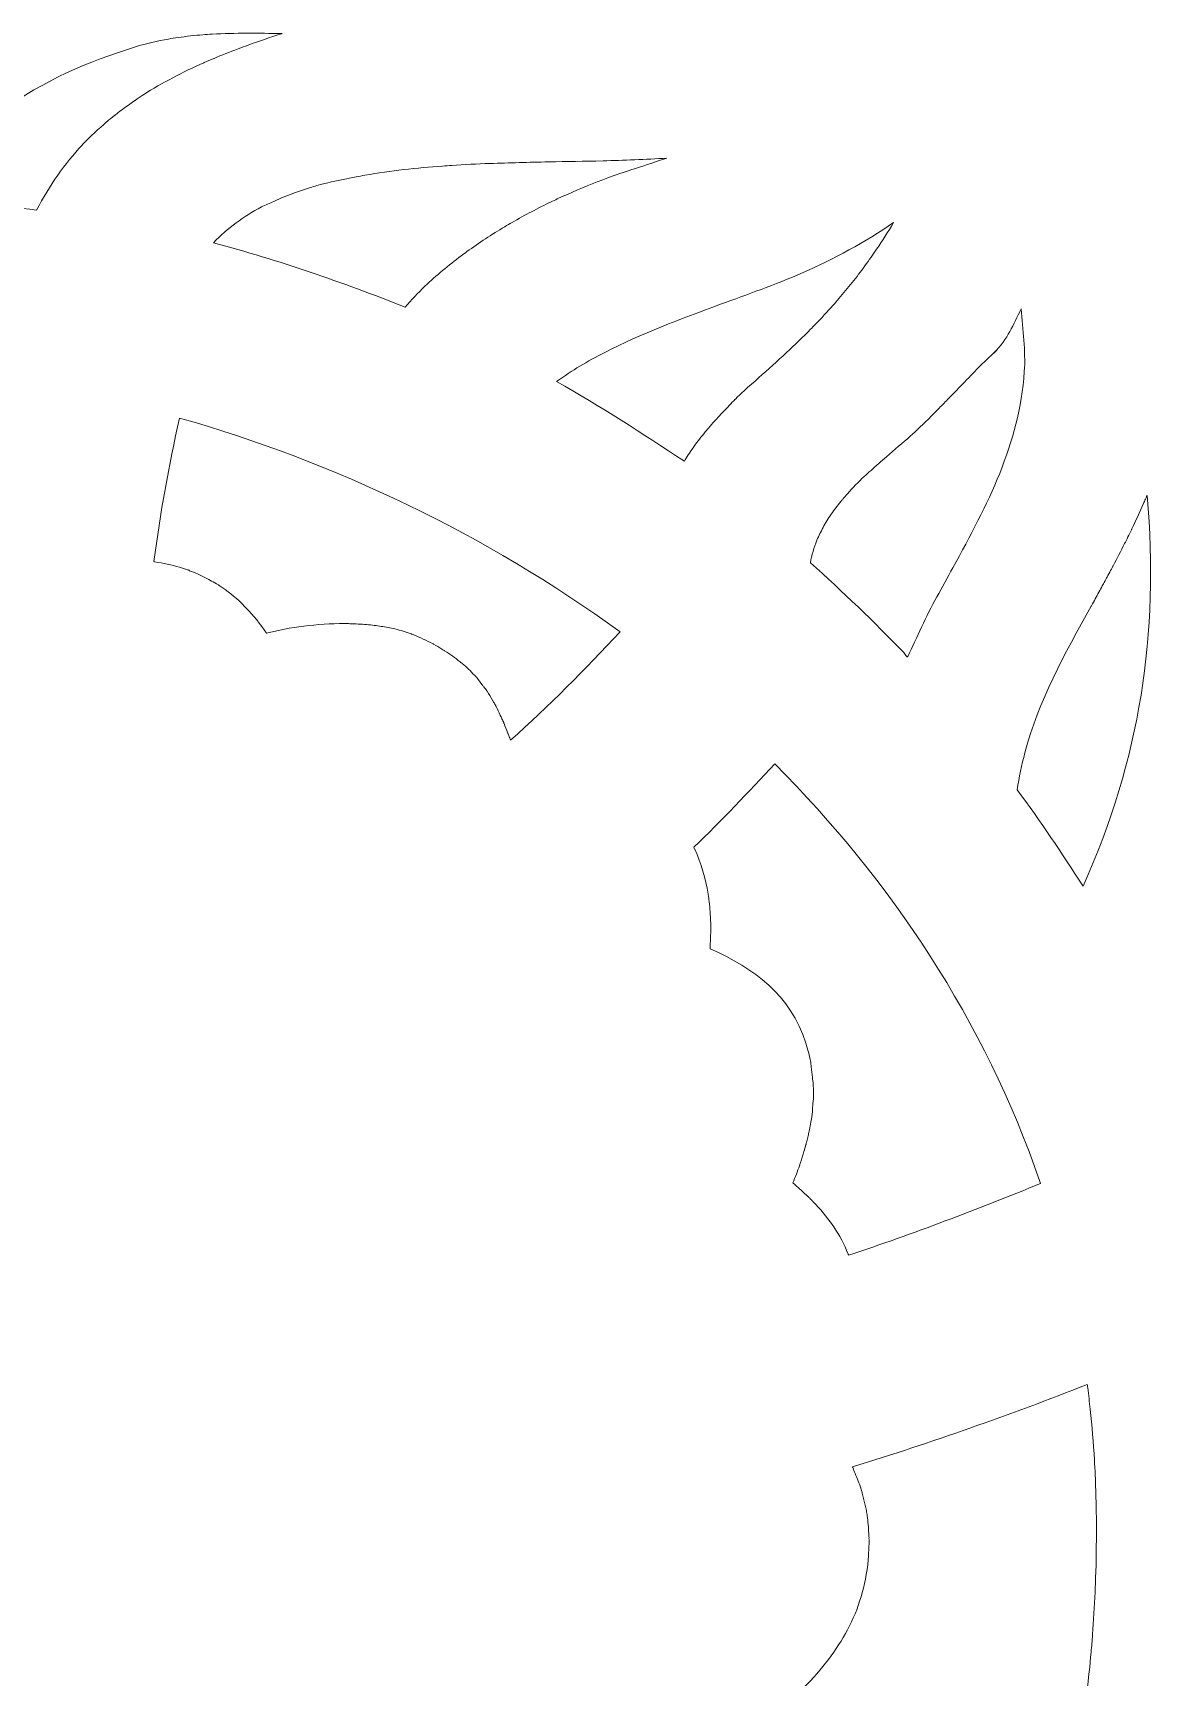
# Model space of a CAD drawing. Header units: millimetres. Extents: x -416 to 1516, y -417 to 43.
# Drawn here: x 683.13 to 696.11, y -107.06 to -88.13 of the extents above; entities that cross this region are included whole.
import ezdxf

# ---------------------------------------------------------------- set-up
doc = ezdxf.new("R2010")
doc.units = ezdxf.units.MM
doc.header["$MEASUREMENT"] = 0
doc.layers.add('Layer 3', color=7, linetype='Continuous')

msp = doc.modelspace()

# ---------------------------------------------------------------- linework, layer by layer
at = {"layer": 'Layer 3', "lineweight": 0}
for points, knots in [([(684.3152498017945, -88.28652013621951), (684.4418570608774, -88.2464493693567), (684.5689810842831, -88.21854409592618), (684.6965357446245, -88.19584952941709), (684.7328815019939, -88.18938997538226), (684.7693133867504, -88.18450224616255), (684.8057883352005, -88.17920541185399), (684.9013466712227, -88.16531737067906), (684.997077262019, -88.15448685174731), (685.0931954260575, -88.14733827861542), (685.1289813554105, -88.14468986146113), (685.1647672847636, -88.14126629782267), (685.2006393415037, -88.13937149530578), (685.4660839486422, -88.12522507196947), (685.7335094856847, -88.12890701776934), (686.0035188443412, -88.13301960050485), (685.9997292393074, -88.13424691577147), (685.9961118890478, -88.13562495396557), (685.9923222840141, -88.1368522692322), (685.8642508593499, -88.17806422397449), (685.7385910015255, -88.22123557677403), (685.6144814366693, -88.26584956330801), (685.6137062901852, -88.26612947731618), (685.612931143701, -88.2663663276308), (685.6121559972167, -88.26664624163898), (685.5744752653469, -88.28018977326536), (685.5374404888804, -88.29446538768237), (685.5001903939461, -88.30839649255086), (685.4989846105263, -88.30884866133329), (685.4977788271065, -88.30938695750285), (685.4965730436867, -88.3098391262853), (685.4030817649557, -88.34487144100093), (685.311054651806, -88.3814971123785), (685.2203625131567, -88.41943622640981), (685.2193289845112, -88.41986686334546), (685.2182954558656, -88.42021137289399), (685.21726192722, -88.42064200982965), (685.1800548959793, -88.43625259874719), (685.1425033551901, -88.45166940104367), (685.1058130882722, -88.46781828613078), (685.1053824513365, -88.46801207275183), (685.1049518144009, -88.46824892306644), (685.1045211774652, -88.4684427096875), (684.859273442609, -88.57638185760972), (684.6258251597898, -88.69777840977122), (684.4070185327828, -88.83769235016592), (684.4065448321536, -88.83799379602088), (684.4060280678308, -88.83823064633549), (684.4055974308951, -88.83853209219045), (684.3734719154952, -88.85907347402126), (684.3424229924344, -88.88101442589294), (684.3110295598251, -88.9023740179015), (684.3102974770344, -88.90284771853071), (684.3096515216309, -88.90340754654706), (684.3089625025339, -88.90388124717629), (684.2307588350187, -88.95712950427017), (684.1547514158754, -89.01332762437332), (684.0808110540232, -89.07217416163074), (684.080035907539, -89.07277705334066), (684.0792176973613, -89.07327228581666), (684.0784856145707, -89.07387517752657), (684.0482549016876, -89.09796931407655), (684.0176366155624, -89.12165434553764), (683.98813798547, -89.14676047888639), (683.9877934759215, -89.14708345658813), (683.987448966373, -89.14744949798344), (683.9871044568245, -89.14777247568519), (683.8897805093661, -89.2306916176458), (683.7954710204574, -89.31759415126122), (683.7068890027929, -89.4124419363395), (683.7053817735182, -89.414078356695), (683.7035730983883, -89.41537026750197), (683.70202280542, -89.41700668785747), (683.5023795220498, -89.63174379582244), (683.3259045058179, -89.8788217376552), (683.1773347630165, -90.16653027436713), (682.7533296361694, -90.11466005546734), (682.3307886749035, -90.08550593492342), (681.9034245799583, -90.0570838971701), (681.9246119171925, -90.032408400757), (681.9457131270397, -90.00303896174525), (681.9668143368868, -89.97679164051699), (682.0053994063215, -89.92901247250595), (682.0440706031435, -89.88116870895453), (682.0826556725783, -89.83005210469214), (682.0888568444518, -89.8218269392211), (682.0950580163252, -89.81472142978278), (682.1012591881987, -89.80645320061818), (682.1012591881987, -89.80641013692461), (682.1012591881987, -89.80636707323104), (682.1013453155858, -89.80632400953748), (682.1512992001219, -89.73985519851894), (682.2021143585293, -89.67222366777413), (682.2530156443239, -89.60429069117436), (682.266193134555, -89.58669917235281), (682.2795428795604, -89.56947369492656), (682.2928064971786, -89.55196830349213), (682.3073620256038, -89.53293415093613), (682.3217452992546, -89.51374927545264), (682.3363008276798, -89.49482278213054), (682.3950397057033, -89.41881536298722), (682.4553288766953, -89.34575780685314), (682.5170822132683, -89.27620994174465), (682.5261255889171, -89.26600384636961), (682.5345230091624, -89.2542474580262), (682.5436955758919, -89.24425668111897), (682.6197460587288, -89.1612944754648), (682.6988971275024, -89.08604067095887), (682.782010056084, -89.02405048407115), (683.2627731310506, -88.66580361729874), (683.7614507025405, -88.46185396457194), (684.3152498017945, -88.28652013621951)], [0, 0, 0, 0, 1, 1, 1, 2, 2, 2, 3, 3, 3, 4, 4, 4, 5, 5, 5, 6, 6, 6, 7, 7, 7, 8, 8, 8, 9, 9, 9, 10, 10, 10, 11, 11, 11, 12, 12, 12, 13, 13, 13, 14, 14, 14, 15, 15, 15, 16, 16, 16, 17, 17, 17, 18, 18, 18, 19, 19, 19, 20, 20, 20, 21, 21, 21, 22, 22, 22, 23, 23, 23, 24, 24, 24, 25, 25, 25, 26, 26, 26, 27, 27, 27, 28, 28, 28, 29, 29, 29, 30, 30, 30, 31, 31, 31, 32, 32, 32, 33, 33, 33, 34, 34, 34, 35, 35, 35, 36, 36, 36, 37, 37, 37, 37]), ([(686.3296832594071, -89.90782513527165), (686.3543156921268, -89.9005043073655), (686.3785174879106, -89.89090110370036), (686.4032360480173, -89.88437695412517), (686.5557676506268, -89.8440047414074), (686.7068350876549, -89.81185769416066), (686.8574718877475, -89.78328493347988), (686.8913199508901, -89.7768684431386), (686.9251680140326, -89.77060267572479), (686.9589299497881, -89.76472448155309), (687.2578781105207, -89.71253128495155), (687.554759213962, -89.67967368676098), (687.852673846049, -89.65859400876062), (687.8878999473857, -89.65611784638058), (687.9230399213352, -89.65368474769413), (687.958266022672, -89.65148849932228), (688.1040796890851, -89.64240205997993), (688.2501517376597, -89.63484438175917), (688.3972573148799, -89.62950448375703), (688.6201549927755, -89.62140850936669), (688.8450336005752, -89.61641312091308), (689.0733573038601, -89.61085790444312), (689.2860919500744, -89.60566872936846), (689.4772947495057, -89.60597017522342), (689.7027762490153, -89.59888619763187), (689.8156031261573, -89.5953334429127), (689.9397988184005, -89.59162996526607), (690.0652864214508, -89.58669917235281), (690.0655448036122, -89.58669917235281), (690.0656309309993, -89.58667764050602), (690.0658893131606, -89.58667764050602), (690.190860151888, -89.58176837943954), (690.3170798377289, -89.57561027125965), (690.4347729122437, -89.5674066376354), (690.3825797156422, -89.58637619465107), (690.3685840152334, -89.58803414685333), (690.3151419715184, -89.60683144909473), (690.0152464095274, -89.71242362571763), (690.0022411740706, -89.69898775332517), (689.6327546832777, -89.84103334655137), (689.6324101737291, -89.84116253763207), (689.632022600487, -89.8413778560999), (689.6316780909385, -89.8415070471806), (689.4836681761534, -89.89845878192114), (689.3292848347206, -89.9656381438835), (689.1734373277067, -90.03837272231584), (689.1496661688584, -90.04946162340899), (689.1267562838815, -90.05949546400977), (689.1028989976462, -90.07095040649823), (688.9529512166507, -90.14295290213995), (688.8024866713324, -90.22279299001062), (688.6528833998855, -90.30879118606117), (688.6244613621321, -90.32513385776932), (688.596814470863, -90.34141193393712), (688.5684785604968, -90.35827136996807), (688.418961416437, -90.44734862010856), (688.2722003487653, -90.54245478734823), (688.1307791790958, -90.64514016465547), (688.1092903960066, -90.660750753573), (688.0891796511114, -90.67715802082151), (688.0679492501836, -90.693070055594), (687.9209728640441, -90.80329157927521), (687.7790349300518, -90.91883146911178), (687.6496715945807, -91.04354392567782), (687.6495854671936, -91.04365158491174), (687.6494132124193, -91.04375924414566), (687.6493270850322, -91.04386690337957), (687.5689702328386, -91.12133848810413), (687.4927905589211, -91.20156614921689), (687.4216493371507, -91.28448529117749), (686.6917627949069, -90.99440825131946), (685.9661826220198, -90.74590920759903), (685.2135584495734, -90.54167964086406), (685.3743582813474, -90.37416187289378), (685.5633217687134, -90.23855430185564), (685.7664101475689, -90.13044289915914), (685.812402172297, -90.1059396575203), (685.8611502734133, -90.08776677883561), (685.9084342089483, -90.06604114543175), (685.9875852777219, -90.02967385621558), (686.0678560025282, -89.99614877077474), (686.1489018738187, -89.96596112158524), (686.2089326626492, -89.94466612511704), (686.269221833641, -89.92533052670608), (686.3296832594071, -89.90782513527165)], [0, 0, 0, 0, 1, 1, 1, 2, 2, 2, 3, 3, 3, 4, 4, 4, 5, 5, 5, 6, 6, 6, 7, 7, 7, 8, 8, 8, 9, 9, 9, 10, 10, 10, 11, 11, 11, 12, 12, 12, 13, 13, 13, 14, 14, 14, 15, 15, 15, 16, 16, 16, 17, 17, 17, 18, 18, 18, 19, 19, 19, 20, 20, 20, 21, 21, 21, 22, 22, 22, 23, 23, 23, 24, 24, 24, 25, 25, 25, 26, 26, 26, 27, 27, 27, 28, 28, 28, 28]), ([(691.055062354363, -91.25173535222083), (691.3643458015513, -91.13811179674794), (691.6728541022554, -91.029548225269), (692.0054780713563, -90.88440204610606), (692.3374991487473, -90.73951424910453), (692.7310151805499, -90.53046154869021), (693.046370608531, -90.31113815736049), (692.9830669789895, -90.4183452224921), (692.9181699927861, -90.51941571129063), (692.8521102868565, -90.6176655281606), (692.8313535865578, -90.64852066460037), (692.8099939945492, -90.67795469915247), (692.7888927847022, -90.70805622095484), (692.7417380402478, -90.77545090138504), (692.6938942766964, -90.84155367100827), (692.6448877934187, -90.90567551072749), (692.6205137428606, -90.93760723950639), (692.595881310141, -90.96921599058356), (692.57099049526, -91.00045870026543), (692.5208643559497, -91.06333169287123), (692.4695324332195, -91.1248912428233), (692.4172100455372, -91.18552492336369), (692.3943001605603, -91.21209522229367), (692.3717778488254, -91.23907462631254), (692.348437326913, -91.265300415694), (692.2828513216125, -91.33881014061052), (692.214982940553, -91.41100642287329), (692.1456073302188, -91.4827720682004), (692.1277358973891, -91.50135405197396), (692.1097352734787, -91.51989297205397), (692.0915193311005, -91.5383888284404), (692.002334421726, -91.62843501168612), (691.9096182894792, -91.71794289876226), (691.8131556158922, -91.80792448646764), (691.7869728902043, -91.83236313256613), (691.7605748460486, -91.85688790605175), (691.7337892286508, -91.88145574323093), (691.629661217609, -91.9769494837127), (691.5229924486471, -92.07289539297692), (691.4091320428596, -92.17209261110533), (691.358919776162, -92.21586685561478), (691.2951855096849, -92.27535934827569), (691.2255084534958, -92.34443351275495), (691.224991689173, -92.34492874523096), (691.2244318611566, -92.34553163694088), (691.2239581605273, -92.34602686941687), (691.1785690275092, -92.39100689734617), (691.1306822002642, -92.44076699526124), (691.0823647360836, -92.49214198168504), (691.0694456280139, -92.5058362362389), (691.0572586027348, -92.51901372646998), (691.0443394946651, -92.53303095872559), (690.9946009285969, -92.58690363937619), (690.9450776809964, -92.6420036352934), (690.8977506817678, -92.69813715985619), (690.8971047263643, -92.69889077449359), (690.8965018346544, -92.69960132543743), (690.8958989429444, -92.70035494007482), (690.8494762812808, -92.75547646783882), (690.807015479425, -92.81014582682037), (690.7671815628768, -92.86391084823705), (690.756846276421, -92.8778850167991), (690.747243072756, -92.89125629365122), (690.7375106780102, -92.90497208005188), (690.6991409270431, -92.95914620655743), (690.6640440167871, -93.01196382671567), (690.6382058006478, -93.06013056796881), (690.1513276811949, -92.73954290121954), (689.6737082558585, -92.42530712927119), (689.165771990252, -92.14224947146435), (689.3501707261, -92.007653897225), (689.512865360391, -91.9133228764695), (689.7213797646357, -91.80635266165248), (690.1510692990335, -91.5859957416772), (690.5854097123363, -91.42431310418506), (691.055062354363, -91.25173535222083)], [0, 0, 0, 0, 1, 1, 1, 2, 2, 2, 3, 3, 3, 4, 4, 4, 5, 5, 5, 6, 6, 6, 7, 7, 7, 8, 8, 8, 9, 9, 9, 10, 10, 10, 11, 11, 11, 12, 12, 12, 13, 13, 13, 14, 14, 14, 15, 15, 15, 16, 16, 16, 17, 17, 17, 18, 18, 18, 19, 19, 19, 20, 20, 20, 21, 21, 21, 22, 22, 22, 23, 23, 23, 24, 24, 24, 25, 25, 25, 25]), ([(693.2386500003015, -92.77087173828853), (693.23899450985, -92.7706564198207), (693.2391667646243, -92.77041956950609), (693.2395112741727, -92.77020425103827), (693.3115137698145, -92.70662070748863), (693.393851551912, -92.62731891578753), (693.479806684269, -92.5415575700516), (693.5099512697649, -92.51156370748313), (693.5407848743579, -92.47948125577675), (693.5714462241766, -92.44836773717557), (693.5903942493455, -92.42903213876461), (693.6091700197401, -92.4101487091361), (693.6282041722961, -92.39061932410408), (693.6467215605293, -92.37164976708843), (693.6649805666011, -92.35349842025052), (693.6834118274472, -92.3344642676945), (693.6866846681583, -92.33112683144317), (693.689785254095, -92.3278324588854), (693.6930580948059, -92.32447349078728), (693.7314709094665, -92.2848548927069), (693.7688501954814, -92.24624829142533), (693.8058849719479, -92.20781394491802), (693.8289671116991, -92.18387053129553), (693.8501544489334, -92.16199417496419), (693.8720308052647, -92.13953645876971), (693.8883950088195, -92.1225262998113), (693.9049314671488, -92.10538694977218), (693.920778906381, -92.08908734175759), (693.9349037978704, -92.07455334517918), (693.94902868936, -92.0598901575201), (693.9626368165267, -92.04600211634518), (693.9915756186028, -92.01622357224456), (694.0167248156451, -91.99113897074258), (694.0425630317845, -91.9651715635225), (694.0570324328226, -91.95072369433124), (694.0735688911518, -91.93354128059856), (694.08683250877, -91.92062217252887), (694.08683250877, -91.92062217252887), (694.08683250877, -91.92060064068208), (694.08683250877, -91.92060064068208), (694.1176661133629, -91.8902838004119), (694.1450546224708, -91.8640795428772), (694.1683090169962, -91.8431721196511), (694.2013819336546, -91.81343663924403), (694.2167126085639, -91.79965625730304), (694.2260143663741, -91.79136649629166), (694.2275646593424, -91.78990233071042), (694.2308375000534, -91.78701706324152), (694.2320432834732, -91.78602659828951), (694.2318710286991, -91.786177321217), (694.2316987739248, -91.78634957599125), (694.2315265191505, -91.78647876707196), (694.2327323025703, -91.78535911103924), (694.2368664171527, -91.78169869708617), (694.2368664171527, -91.78159103785225), (694.2373831814754, -91.78113886906982), (694.2318710286991, -91.7860481301363), (694.2298039714078, -91.78798599634675), (694.2289426975366, -91.78865348359702), (694.2284259332138, -91.7891702479198), (694.2272201497939, -91.79020377656538), (694.2254976020513, -91.79177560138052), (694.2232582899859, -91.79379959497811), (694.2211912326948, -91.79562980195465), (694.2125784939816, -91.80335973494968), (694.207583105528, -91.80785989092729), (694.2034489909457, -91.81154183672714), (694.2015541884288, -91.81319978892942), (694.1984536024921, -91.81606352455154), (694.1982813477179, -91.8161065882451), (694.1987981120407, -91.81556829207554), (694.1991426215891, -91.81505152775274), (694.1996593859119, -91.81451323158318), (694.2742457031676, -91.74761378362898), (694.2116310927231, -91.80363964895786), (694.2000900228476, -91.81399646726038), (694.2004345323961, -91.8137165532522), (694.2005206597833, -91.81341510739725), (694.2008651693318, -91.81313519338907), (694.2223970161145, -91.79373499943776), (694.2354883789585, -91.78202167478791), (694.2360051432813, -91.78159103785225), (694.237813818411, -91.77989002195642), (694.2199854492749, -91.79586665226925), (694.2090472711093, -91.80570670624901), (694.228598187988, -91.78815825112102), (694.2378999457982, -91.77976083087572), (694.2336366401352, -91.78357196775627), (694.233851958603, -91.78337818113523), (694.2357898248134, -91.78163410154582), (694.235832888507, -91.78159103785225), (694.2381152642661, -91.77950244871433), (694.208875016335, -91.80570670624901), (694.2016833795095, -91.81214472843706), (694.3698040391897, -91.64658635852403), (694.4206622612907, -91.48871485791246), (694.5180723361361, -91.30392854882237), (694.5329723741098, -91.5448914461688), (694.5703085964312, -91.78546677027316), (694.5532123100857, -92.02690336824882), (694.493698285578, -92.86828181313398), (694.1299823297228, -93.55723631464359), (693.731212527305, -94.28552950022541), (693.6711817384746, -94.39506200480956), (693.6035717395765, -94.51697532129384), (693.5455218806501, -94.6218784788197), (693.420809424084, -94.84708006432113), (693.3148727379127, -95.09224167179022), (693.2111753638067, -95.30870132749783), (693.2088929880476, -95.31343833379005), (693.2059646568852, -95.313739779645), (693.2028210072549, -95.31242633699125), (693.20191666969, -95.31180191343455), (693.2010123321252, -95.31059613001472), (693.2000649308667, -95.309476473982), (693.1990314022211, -95.30859366826391), (693.1979978735756, -95.30728022561016), (693.1969643449299, -95.3060959740371), (693.1923134660249, -95.30084220342209), (693.1869735680227, -95.29311227042707), (693.1818059247948, -95.28538233743204), (693.1761215172442, -95.276661939485), (693.1704371096936, -95.26804920077187), (693.1649249569172, -95.26234326137443), (692.8238605038774, -94.91124496773391), (692.4585081276666, -94.55988829193198), (692.089969038132, -94.22926678458192), (692.1034910379117, -94.13894068732802), (692.1301905279223, -94.05330853267279), (692.1632634445807, -93.97019560409113), (692.1737709858107, -93.94368990070149), (692.1875513677518, -93.91841151257847), (692.1997814567244, -93.8925732964391), (692.201504004467, -93.88878369140532), (692.2039155713067, -93.88527400037972), (692.2058103738236, -93.88152745903952), (692.2309595708659, -93.82933426243798), (692.2578313156508, -93.7778300849335), (692.2893539393409, -93.7283283691798), (692.3064071619929, -93.70149968808842), (692.3239771489676, -93.67490785731165), (692.342580664588, -93.64881125901088), (692.3770316194405, -93.60045073113669), (692.4142386506812, -93.55355436884373), (692.4531682296645, -93.50754081226886), (692.456096560827, -93.50400958939647), (692.4586803824409, -93.50024151620948), (692.4616087136034, -93.49673182518389), (692.4796954649009, -93.47550142425604), (692.4969209423272, -93.4536250679247), (692.5156967127218, -93.43286836762607), (692.5773639219078, -93.36512917764735), (692.6416149527076, -93.29909100356446), (692.7084498051215, -93.23589503325691), (692.7346325308094, -93.21128413238415), (692.7613320208201, -93.18908479835108), (692.7878592560565, -93.16509832103503), (692.8465981340801, -93.1118931276347), (692.9055092668779, -93.05825729729871), (692.9644203996756, -93.00759286181876), (693.0589882707457, -92.92613788543939), (693.1525226131703, -92.84698681666576), (693.2384777455272, -92.77104399306279), (693.2386500003015, -92.77097939752244), (693.2386500003015, -92.77093633382889), (693.2386500003015, -92.77087173828853)], [0, 0, 0, 0, 1, 1, 1, 2, 2, 2, 3, 3, 3, 4, 4, 4, 5, 5, 5, 6, 6, 6, 7, 7, 7, 8, 8, 8, 9, 9, 9, 10, 10, 10, 11, 11, 11, 12, 12, 12, 13, 13, 13, 14, 14, 14, 15, 15, 15, 16, 16, 16, 17, 17, 17, 18, 18, 18, 19, 19, 19, 20, 20, 20, 21, 21, 21, 22, 22, 22, 23, 23, 23, 24, 24, 24, 25, 25, 25, 26, 26, 26, 27, 27, 27, 28, 28, 28, 29, 29, 29, 30, 30, 30, 31, 31, 31, 32, 32, 32, 33, 33, 33, 34, 34, 34, 35, 35, 35, 36, 36, 36, 37, 37, 37, 38, 38, 38, 39, 39, 39, 40, 40, 40, 41, 41, 41, 42, 42, 42, 43, 43, 43, 44, 44, 44, 45, 45, 45, 46, 46, 46, 47, 47, 47, 48, 48, 48, 49, 49, 49, 50, 50, 50, 51, 51, 51, 52, 52, 52, 53, 53, 53, 54, 54, 54, 55, 55, 55, 55]), ([(688.5526311212647, -96.06065801269395), (688.545654802907, -96.04455219130041), (688.5378172106781, -96.03036270427053), (688.5307547649334, -96.0146229242723), (688.5278264337709, -96.0080987746971), (688.524639720447, -96.00200526205757), (688.5217113892845, -95.99548111248238), (688.5199027141548, -95.99160538006147), (688.5180079116379, -95.98788037056805), (688.5162423002017, -95.98398310630036), (688.5007393705181, -95.95069487117414), (688.485580950383, -95.91635157555555), (688.4691736831345, -95.8848504837123), (688.468829173586, -95.88422606015558), (688.4685707914246, -95.88353704105855), (688.468226281876, -95.88291261750184), (688.4677956449403, -95.88215900286444), (688.4674511353918, -95.88127619714635), (688.4670204984562, -95.88052258250895), (688.4659869698106, -95.8784555252178), (688.4650395685521, -95.8760654902249), (688.4640060399066, -95.87401996478054), (688.4640060399066, -95.87399843293376), (688.4640060399066, -95.87399843293376), (688.4640060399066, -95.87397690108698), (688.4634031481967, -95.87285724505426), (688.4627141290996, -95.87184524825547), (688.4621112373898, -95.87076865591634), (688.455134919032, -95.85754810199168), (688.4468666898675, -95.84598550026932), (688.4396319893484, -95.83304486035284), (688.4365314034118, -95.82751117572967), (688.4330863079265, -95.82240812804214), (688.4299857219897, -95.81689597526574), (688.4286938111828, -95.81465666320032), (688.4273157729887, -95.81254654221561), (688.4260238621818, -95.8103072301502), (688.4061284357545, -95.77570555237023), (688.3865775188756, -95.7402856644125), (688.3649164810121, -95.70779410761723), (688.3647011625443, -95.7074495980687), (688.36452890777, -95.70706202482661), (688.3642705256086, -95.70671751527809), (688.3639260160601, -95.70615768726174), (688.3635815065115, -95.70553326370504), (688.363236996963, -95.70497343568869), (688.3524710735717, -95.68893220983549), (688.3399826024377, -95.6745274043378), (688.3287860421106, -95.6589814109606), (688.3253409466253, -95.65413674543447), (688.3213790868173, -95.6495935257633), (688.317933991332, -95.64474886023716), (688.3155224244923, -95.6414544876794), (688.3128524754912, -95.63828930620232), (688.3104409086516, -95.63497340179777), (688.2893396988044, -95.60691740543976), (688.2692720176028, -95.57784941228297), (688.2463190689324, -95.55134370889333), (688.2461468141581, -95.55114992227227), (688.2460176230774, -95.55091307195767), (688.2458453683032, -95.55071928533663), (688.2455008587547, -95.55033171209453), (688.2452424765933, -95.54987954331209), (688.2448979670447, -95.54949197007001), (688.2440366931734, -95.54843690957765), (688.2432615466893, -95.54723112615781), (688.2424002728179, -95.54617606566545), (688.2413667441723, -95.54503487778597), (688.2402470881397, -95.54404441283395), (688.239213559494, -95.54292475680124), (688.2353378270732, -95.53853226005755), (688.2302563112324, -95.53489337795126), (688.2262944514243, -95.53054394490113), (688.2250886680046, -95.52914437486025), (688.223452247649, -95.5279385914404), (688.2221603368421, -95.52653902139953), (688.2212990629707, -95.52561315198787), (688.2202655343252, -95.5248164736569), (688.2194042604539, -95.52389060424524), (688.176168312114, -95.4764559457827), (688.1294011409017, -95.43108834461133), (688.0785859824942, -95.38813231027962), (688.0782845366393, -95.38787392811822), (688.0780261544779, -95.38755095041648), (688.077724708623, -95.38729256825509), (688.0773801990745, -95.38703418609369), (688.0771218169131, -95.38671120839194), (688.0767773073645, -95.38645282623055), (688.0714374093624, -95.38197420209973), (688.0654084922631, -95.37771089643674), (688.0598963394868, -95.37329686784626), (688.0590350656155, -95.37258631690243), (688.0580015369699, -95.3720049570393), (688.0571402630986, -95.37129440609546), (688.0564512440016, -95.37073457807911), (688.0555899701302, -95.37026087744988), (688.0549009510332, -95.36972258128031), (688.0003392512855, -95.32532391321415), (687.9405668446165, -95.28290617505202), (687.8758421131873, -95.24259855787459), (687.8755837310259, -95.24244783494711), (687.8754114762517, -95.24227558017284), (687.8751530940903, -95.24212485724537), (687.8748085845417, -95.24186647508398), (687.8744640749932, -95.2415865610758), (687.8740334380576, -95.2413281789144), (687.8726553998634, -95.24046690504309), (687.8716218712179, -95.2394549082443), (687.8702438330238, -95.23859363437299), (687.8616310943106, -95.23364130961293), (687.8534489925332, -95.22858132561898), (687.8450946359815, -95.22356440531858), (687.8450946359815, -95.22356440531858), (687.8443194894973, -95.22311223653615), (687.8443194894973, -95.22311223653615), (687.8124523562587, -95.2041211476737), (687.7823077707628, -95.1845917626417), (687.748287452846, -95.16622509733595), (687.746995542039, -95.16553607823892), (687.7458758860063, -95.16471786806116), (687.7445839751992, -95.16400731711732), (687.7435504465537, -95.16344748910097), (687.7426891726824, -95.16282306554427), (687.7416556440369, -95.16226323752792), (687.7416556440369, -95.16226323752792), (687.7415695166497, -95.16226323752792), (687.7415695166497, -95.16226323752792), (687.6706005496536, -95.12499161074687), (687.5939471751068, -95.0892487450874), (687.5105758643637, -95.05475472654135), (687.5054082211358, -95.05258001001629), (687.4987764123267, -95.05152494952392), (687.4934365143246, -95.04941482853921), (687.4923599219854, -95.04898419160355), (687.4910249474849, -95.04876887313573), (687.4899914188394, -95.04833823620007), (687.4321999420742, -95.02557907415063), (687.3698437137913, -95.00648032605429), (687.3038701352488, -94.99058982312856), (687.303740944168, -94.99056829128179), (687.3036117530874, -94.99050369574144), (687.3035256257002, -94.99048216389465), (687.2780319191094, -94.98436711940833), (687.2512463017115, -94.97999615451143), (687.2248051938623, -94.97485004313033), (687.224632939088, -94.97482851128355), (687.2244606843137, -94.97478544758998), (687.2242884295395, -94.9747639157432), (687.1730426341963, -94.9647516069892), (687.121021692369, -94.95605274088894), (687.0667183747828, -94.94952859131375), (687.0665891837021, -94.94950705946697), (687.0664169289279, -94.94948552762018), (687.0662446741536, -94.9494639957734), (687.0367029803676, -94.94593277290102), (687.007419668743, -94.94287525065785), (686.977275083247, -94.94033449273748), (686.9771458921664, -94.94031296089071), (686.9769736373921, -94.94033449273748), (686.9768444463114, -94.94031296089071), (686.9141437084799, -94.93499459473534), (686.850581696777, -94.9319155406454), (686.7858139016543, -94.93060209799165), (686.7647557555007, -94.9299130788946), (686.7438698641214, -94.92898720948294), (686.7225102721128, -94.92896567763616), (686.7224672084193, -94.92896567763616), (686.7224241447257, -94.92896567763616), (686.7223380173385, -94.92896567763616), (686.4102123663749, -94.92862116808763), (686.0876653015683, -94.97058673746733), (685.8264409363993, -95.04039298473721), (685.754007803822, -94.9316786903308), (685.6733925694671, -94.8370892874139), (685.5887293479171, -94.74966998947569), (685.5881264562072, -94.74900250222542), (685.5875235644972, -94.74829195128159), (685.5868345454002, -94.74762446403132), (685.5864469721581, -94.74723689078922), (685.5861024626096, -94.74682778570036), (685.5857148893675, -94.74641868061148), (685.5714177431037, -94.73156170633135), (685.5579818707113, -94.71517597092962), (685.5433402148989, -94.7009218883594), (685.5431679601246, -94.70074963358515), (685.5429957053504, -94.7005558469641), (685.5428234505762, -94.70038359218984), (685.5425650684148, -94.70014674187522), (685.5423066862534, -94.69984529602026), (685.542048304092, -94.69960844570565), (685.5413592849949, -94.69889789476181), (685.5406702658978, -94.69805815273729), (685.5399812468008, -94.69734760179345), (685.458676993349, -94.61940231643968), (685.3718605871206, -94.55112483029139), (685.2803071746001, -94.49100791407378), (685.2766036969534, -94.48855328354054), (685.2731586014683, -94.48553882499094), (685.269713505983, -94.4825674301349), (685.269110614273, -94.48217985689283), (685.2684215951759, -94.48202913396534), (685.2678187034661, -94.48164156072325), (685.2675603213047, -94.48144777410221), (685.2672158117562, -94.4813185830215), (685.2669574295948, -94.48112479640047), (685.266742111127, -94.48099560531976), (685.2665267926591, -94.48088794608586), (685.2663114741913, -94.48075875500516), (685.2426264427302, -94.46553573932971), (685.2170896724458, -94.45349943697812), (685.1927156218876, -94.43948220472251), (685.1924572397262, -94.43930994994824), (685.1921127301777, -94.43918075886755), (685.1918543480162, -94.43900850409328), (685.1110668588872, -94.39349017999442), (685.0274371659827, -94.3529241806556), (684.9393288489475, -94.31985126399721), (684.9332138044612, -94.31756888823823), (684.9281322886204, -94.31354243288985), (684.922017244134, -94.31130312082443), (684.9203808237786, -94.31070022911452), (684.9189166581974, -94.30968823231572), (684.9172802378419, -94.30910687245259), (684.9168496009063, -94.30893461767832), (684.9162467091963, -94.30891308583153), (684.9158160722607, -94.30874083105728), (684.9156438174864, -94.30867623551693), (684.915385435325, -94.30863317182336), (684.9152131805507, -94.30856857628301), (684.9150839894701, -94.30852551258944), (684.9149547983893, -94.30848244889589), (684.914782543615, -94.30843938520232), (684.884551830732, -94.29760886627056), (684.8522971242513, -94.2901588472837), (684.8211620738034, -94.28083555762674), (684.8209898190291, -94.28079249393319), (684.820903691642, -94.28074943023962), (684.8207314368677, -94.28070636654606), (684.7298670434443, -94.25415759946284), (684.6363327010198, -94.23219511574437), (684.5382336070772, -94.21794103317416), (684.5346162568178, -94.21742426885137), (684.531515670881, -94.21596010327013), (684.5279844480086, -94.21546487079414), (684.5279844480086, -94.21546487079414), (684.5277260658472, -94.21540027525378), (684.5277260658472, -94.21540027525378), (684.5274676836859, -94.215378743407), (684.5272954289117, -94.2152710841731), (684.5270370467503, -94.21524955232631), (684.6016233640058, -93.66028773334612), (684.6980860375928, -93.10846956399624), (684.8242626597402, -92.56227120665665), (686.6020180575161, -93.06702075893932), (688.3509207806032, -93.89922663709498), (689.8980270356418, -95.02495465059393), (689.495209246029, -95.45946731867107), (689.0744769598929, -95.87529034374073), (688.6363469415562, -96.27326346782743), (688.6363469415562, -96.27315580859351), (688.6362608141691, -96.27309121305316), (688.6362608141691, -96.27298355381926), (688.6295428779729, -96.25448769743282), (688.6223081774539, -96.23816655757145), (688.6154179864833, -96.22007980627389), (688.6127480374822, -96.21288816944842), (688.6099058337069, -96.20614870140541), (688.6071497573188, -96.19895706457994), (688.6055564006568, -96.19480141815086), (688.6038769166078, -96.19079649464926), (688.6023266236393, -96.1866193163734), (688.5886323690855, -96.15111330102854), (688.5749381145316, -96.11455222519133), (688.560727095655, -96.080876416823), (688.5604687134936, -96.08023046141952), (688.5602103313322, -96.07949837862891), (688.5599519491708, -96.07887395507221), (688.559435184848, -96.07762510795881), (688.5590045479123, -96.07618247422435), (688.5584016562025, -96.07493362711095), (688.5570236180083, -96.07163925455318), (688.5557317072014, -96.0678496495194), (688.5543536690072, -96.06457680880843), (688.5543536690072, -96.06457680880843), (688.5543536690072, -96.0644691495745), (688.5543536690072, -96.0644691495745), (688.5537507772974, -96.06315570692075), (688.5531478855875, -96.06192839165413), (688.5526311212647, -96.06065801269395)], [0, 0, 0, 0, 1, 1, 1, 2, 2, 2, 3, 3, 3, 4, 4, 4, 5, 5, 5, 6, 6, 6, 7, 7, 7, 8, 8, 8, 9, 9, 9, 10, 10, 10, 11, 11, 11, 12, 12, 12, 13, 13, 13, 14, 14, 14, 15, 15, 15, 16, 16, 16, 17, 17, 17, 18, 18, 18, 19, 19, 19, 20, 20, 20, 21, 21, 21, 22, 22, 22, 23, 23, 23, 24, 24, 24, 25, 25, 25, 26, 26, 26, 27, 27, 27, 28, 28, 28, 29, 29, 29, 30, 30, 30, 31, 31, 31, 32, 32, 32, 33, 33, 33, 34, 34, 34, 35, 35, 35, 36, 36, 36, 37, 37, 37, 38, 38, 38, 39, 39, 39, 40, 40, 40, 41, 41, 41, 42, 42, 42, 43, 43, 43, 44, 44, 44, 45, 45, 45, 46, 46, 46, 47, 47, 47, 48, 48, 48, 49, 49, 49, 50, 50, 50, 51, 51, 51, 52, 52, 52, 53, 53, 53, 54, 54, 54, 55, 55, 55, 56, 56, 56, 57, 57, 57, 58, 58, 58, 59, 59, 59, 60, 60, 60, 61, 61, 61, 62, 62, 62, 63, 63, 63, 64, 64, 64, 65, 65, 65, 66, 66, 66, 67, 67, 67, 68, 68, 68, 69, 69, 69, 70, 70, 70, 71, 71, 71, 72, 72, 72, 73, 73, 73, 74, 74, 74, 75, 75, 75, 76, 76, 76, 77, 77, 77, 78, 78, 78, 79, 79, 79, 80, 80, 80, 81, 81, 81, 82, 82, 82, 83, 83, 83, 84, 84, 84, 85, 85, 85, 86, 86, 86, 87, 87, 87, 88, 88, 88, 89, 89, 89, 90, 90, 90, 91, 91, 91, 92, 92, 92, 93, 93, 93, 94, 94, 94, 95, 95, 95, 96, 96, 96, 96]), ([(695.3243108070717, -94.72805201530575), (695.3260333548144, -94.72505908860293), (695.327755902557, -94.72180777973873), (695.3294784502996, -94.71879332118914), (695.3568669594074, -94.66954998759685), (695.3845138506765, -94.61772283239061), (695.4121607419456, -94.56744597015276), (695.4252521047896, -94.54365327945774), (695.4383434676336, -94.51945148367386), (695.4513487030903, -94.49563726113207), (695.4558703909147, -94.48739056381426), (695.460305951352, -94.47914386649644), (695.4648276391764, -94.4709402328722), (695.4771007918425, -94.44852558037128), (695.4891155623474, -94.42662769219316), (695.50134565132, -94.40406231676478), (695.5030251353691, -94.40102632636841), (695.5046615557245, -94.39805493151238), (695.5062979760801, -94.39499740926922), (695.5097430715653, -94.38860245077473), (695.5131881670505, -94.38242281074805), (695.5166332625358, -94.37600632040677), (695.5301552623154, -94.3509217189048), (695.5431604977722, -94.32590171294318), (695.5565963701647, -94.30066638851372), (695.5613333764569, -94.29175220394563), (695.5658120005877, -94.28262270090973), (695.57054900688, -94.27368698449486), (695.572228490929, -94.27052180301779), (695.5738218475909, -94.26727049415358), (695.57550133164, -94.2641053126765), (695.6208474009646, -94.17871000833587), (695.66511687795, -94.09301325814029), (695.7088265269192, -94.00632604299268), (695.7101184377261, -94.00378528507231), (695.7114534122267, -94.00130912269229), (695.7127453230337, -93.99874683292514), (695.7153291446476, -93.99355765785047), (695.7180852210358, -93.9885192057033), (695.7206690426498, -93.98333003062865), (695.7256644311034, -93.9733607855682), (695.7310043291055, -93.96367145451593), (695.7359997175591, -93.95368067760872), (695.75098588292, -93.92364375134669), (695.7657997935065, -93.89401593017354), (695.7804414493188, -93.8638713446776), (695.7830252709327, -93.85863910590939), (695.7850923282239, -93.85340686714116), (695.7875900224507, -93.84817462837293), (695.7888819332577, -93.84548314752509), (695.7900015892903, -93.84279166667723), (695.7912935000974, -93.84010018582939), (695.7918533281137, -93.8389374661031), (695.7923270287429, -93.83777474637684), (695.7928868567593, -93.83661202665057), (695.8386635630195, -93.74167811418515), (695.8815550018109, -93.64680879726008), (695.9230253387146, -93.55174569371397), (695.9253507781672, -93.54642732755862), (695.9279776634746, -93.54113049325005), (695.9303031029272, -93.53581212709469), (695.9341788353481, -93.52685487883303), (695.938743586866, -93.5178976305714), (695.9425331918998, -93.50894038230975), (695.9505861025966, -93.49037993038296), (695.9603615610359, -93.47177641476262), (695.9680699621842, -93.45323749468261), (696.1057445905135, -95.05746773923597), (695.8877992373779, -96.4827468051774), (695.229312299066, -97.95558972066206), (694.9894475259055, -97.57630623958283), (694.7377402370143, -97.20563549721673), (694.4719941840209, -96.84430957635438), (694.4916312282868, -96.69752697683595), (694.5228093424283, -96.5567732944167), (694.5591550997977, -96.41843117883714), (694.7165959634737, -95.81900609625046), (695.0135631943022, -95.28660965269866), (695.3243108070717, -94.72805201530575)], [0, 0, 0, 0, 1, 1, 1, 2, 2, 2, 3, 3, 3, 4, 4, 4, 5, 5, 5, 6, 6, 6, 7, 7, 7, 8, 8, 8, 9, 9, 9, 10, 10, 10, 11, 11, 11, 12, 12, 12, 13, 13, 13, 14, 14, 14, 15, 15, 15, 16, 16, 16, 17, 17, 17, 18, 18, 18, 19, 19, 19, 20, 20, 20, 21, 21, 21, 22, 22, 22, 23, 23, 23, 24, 24, 24, 25, 25, 25, 26, 26, 26, 26]), ([(692.1231280821776, -100.3400694970842), (692.1231280821776, -100.3348587901627), (692.1239032286618, -100.3297126787816), (692.1239032286618, -100.3244804400134), (692.1239032286618, -100.3230808699725), (692.1240754834361, -100.3216812999316), (692.1240754834361, -100.3202817298908), (692.1239032286618, -100.2925271793877), (692.1230419547904, -100.2646219059572), (692.1216639165964, -100.2367166325267), (692.1216639165964, -100.2355323809536), (692.1213194070478, -100.2343481293806), (692.1213194070478, -100.2331638778075), (692.1200274962408, -100.2083807221605), (692.1151182351744, -100.1831669295778), (692.112878923109, -100.1582545828501), (692.1090031906881, -100.1166119911721), (692.1055580952028, -100.0750124631878), (692.0986679042323, -100.0330253619613), (692.0971176112639, -100.0234867538365), (692.097203738651, -100.0141634641795), (692.0954811909085, -100.004603324208), (692.0948782991985, -100.0011366968759), (692.0949644265856, -99.99773466508425), (692.0942754074886, -99.99424650590542), (692.0928112419074, -99.98630125444257), (692.0931557514559, -99.97857132144755), (692.0916054584875, -99.9706045381379), (692.0778250765466, -99.9018318195136), (692.0598244526361, -99.83254233656652), (692.0370868224335, -99.76262843006273), (691.8555302903608, -99.20336024172597), (691.4491812778756, -98.90393838036421), (690.9352591588635, -98.67412897965126), (690.9368094518318, -98.651154499134), (690.935603668412, -98.63018248036754), (690.9366371970575, -98.60757404124558), (690.9371539613803, -98.59693730893488), (690.9368955792189, -98.5868819364873), (690.9373262161546, -98.57628826787017), (690.937584598316, -98.57058232847271), (690.9374554072352, -98.56511323938989), (690.9376707257031, -98.55940729999244), (690.9394794008329, -98.50904431036744), (690.9427522415439, -98.45764779209686), (690.9422785409147, -98.4088781591338), (690.9422354772211, -98.40142814014695), (690.9413311396562, -98.39445182178932), (690.9412019485754, -98.38704486649603), (690.9412019485754, -98.38704486649603), (690.9412019485754, -98.38702333464924), (690.9412019485754, -98.38702333464924), (690.9412019485754, -98.38562376460837), (690.9413742033497, -98.38411653533358), (690.9412880759626, -98.38271696529269), (690.9409435664141, -98.36837675533533), (690.9394794008329, -98.3546394370879), (690.93896263651, -98.34044995005803), (690.93896263651, -98.33982552650133), (690.9388765091229, -98.33922263479141), (690.9387903817358, -98.33859821123471), (690.9360343053477, -98.25860740043656), (690.9295747513128, -98.18068364692957), (690.9197562291798, -98.10461163224589), (690.9196270380991, -98.10347044436641), (690.9196701017927, -98.102221597253), (690.9194978470184, -98.10108040937351), (690.9193255922441, -98.09985309410689), (690.9193255922441, -98.09856118329992), (690.9191533374699, -98.0973338680333), (690.9188088279213, -98.09440553687084), (690.9188088279213, -98.09124035539377), (690.9184643183728, -98.0883120242313), (690.9184643183728, -98.08826896053775), (690.9183781909857, -98.0882043649974), (690.9183781909857, -98.08816130130383), (690.9163972610817, -98.07371343211256), (690.9138995668549, -98.05948088138912), (690.9115741274023, -98.04516220327855), (690.8832382170361, -97.86356260751232), (690.8328536955644, -97.69216910712115), (690.7568032127275, -97.52865626265248), (690.7565448305661, -97.5279887754022), (690.7563295120983, -97.52729975630515), (690.7560280662433, -97.52665380090167), (690.7530136076937, -97.52028037425396), (690.7514633147254, -97.51347631067058), (690.7483627287886, -97.50714594771644), (690.7482766014015, -97.5068229700147), (690.7481904740143, -97.50645692861939), (690.7480182192401, -97.50613395091764), (691.0669479337871, -97.19463272351071), (691.3758007440398, -96.87286080518838), (691.6791414015161, -96.54561979778322), (693.0204893286981, -97.89062813891832), (694.0950146105474, -99.50519366992744), (694.7324434027058, -101.3541548850142), (694.7351133517069, -101.3619063498561), (694.737481854853, -101.3698085376253), (694.7401087401605, -101.3775600024671), (694.0123323189015, -101.6774340326114), (693.2757278404615, -101.9553886427307), (692.5298216042113, -102.2057178934276), (692.5298216042113, -102.2056963615809), (692.529649349437, -102.2056748297341), (692.529649349437, -102.2056532978873), (692.5287880755658, -102.2032632628944), (692.5271516552102, -102.2014976514582), (692.526290381339, -102.1991291483121), (692.5257736170162, -102.1977726419648), (692.5249123431448, -102.196760645166), (692.524395578822, -102.1954041388187), (692.5241371966607, -102.1946720560281), (692.5236204323379, -102.1940906961649), (692.5233620501765, -102.1933586133743), (692.4797385285945, -102.0790245069576), (692.4249184466855, -101.9754132602387), (692.3600645241756, -101.8783907586353), (692.3598492057079, -101.8781108446272), (692.3597200146271, -101.8777232713851), (692.3595477598528, -101.8774433573769), (692.3592893776914, -101.8770773159816), (692.3591171229172, -101.8766036153524), (692.3588587407557, -101.8762375739571), (692.3547246261735, -101.8700364020836), (692.349815365107, -101.8639859531376), (692.3455951231376, -101.8578278449578), (692.3449922314277, -101.8569235073929), (692.3440448301692, -101.8561268290619), (692.3434419384594, -101.855222491497), (692.3430974289108, -101.854727259021), (692.3426237282815, -101.8543181539322), (692.342279218733, -101.8538229214562), (692.2767793408198, -101.7595134325475), (692.2012886859992, -101.6706515008748), (692.1164101459814, -101.5844595182032), (692.1161087001263, -101.5841150086547), (692.1158933816586, -101.5837489672594), (692.11554887211, -101.5834044577108), (692.1150321077872, -101.5829307570816), (692.1147737256258, -101.582392460912), (692.1142569613031, -101.5819187602828), (692.1129650504961, -101.5805622539355), (692.1121037766247, -101.5790550246607), (692.1107257384307, -101.5776985183134), (692.097806630361, -101.5645856236226), (692.0845430127428, -101.5513220060044), (692.0711932677374, -101.5383598342412), (692.0711071403504, -101.5382521750073), (692.0709348855761, -101.5381445157734), (692.070848758189, -101.5380368565394), (692.0680065544136, -101.535302311998), (692.0646475863155, -101.5325892993034), (692.0618915099272, -101.529854754762), (692.0608579812817, -101.5288858216568), (692.0596521978619, -101.5278953567047), (692.0587047966034, -101.5269264235995), (692.0579296501193, -101.5262158726557), (692.0570683762479, -101.5254837898651), (692.0563362934573, -101.5247732389212), (692.0163301221348, -101.4864680834946), (691.9742138298277, -101.4481413962212), (691.9305472445521, -101.4099654318753), (691.9288246968094, -101.4084151389069), (691.9272744038411, -101.4068433140918), (691.9254657287114, -101.4052930211234), (691.9222790153875, -101.4024938810417), (691.9195229389993, -101.3996732091131), (691.9162500982883, -101.3968740690313), (691.9065177035425, -101.3883259258586), (691.8982494743778, -101.3797777826858), (691.8881725700835, -101.3712081076662), (691.9150443148685, -101.3050622743494), (691.9403657666851, -101.2390456321133), (691.9637062885977, -101.1730935854176), (691.9678404031799, -101.1614017926145), (691.970510352181, -101.1496669361179), (691.974386084602, -101.1379751433148), (691.9890708041078, -101.0952128956041), (692.0007410650641, -101.0524075841999), (692.0136601731338, -101.0096453364893), (692.021670020137, -100.9829889101721), (692.0308425868665, -100.956332483855), (692.038120351079, -100.9296760575379), (692.0386371154018, -100.9277166594807), (692.039412261886, -100.9257787932702), (692.0399290262088, -100.923819395213), (692.04139319179, -100.9184794972108), (692.0425989752099, -100.9131395992087), (692.043977013404, -100.9077997012066), (692.0492738477126, -100.8878181473921), (692.0542692361662, -100.8677935298841), (692.0590923698455, -100.8477904442229), (692.060125898491, -100.8435056067131), (692.0612886182173, -100.8392207692033), (692.0623221468629, -100.8349359316935), (692.0627527837986, -100.833105724717), (692.0629250385729, -100.8312970495872), (692.0633556755085, -100.8294668426107), (692.0674036627037, -100.8122198333377), (692.0695568473819, -100.7948436329839), (692.0732603250286, -100.7775750918641), (692.0849736496784, -100.7223459048662), (692.0970314838768, -100.6670951860215), (692.1047829487186, -100.6116076168622), (692.1050843945736, -100.6102726423617), (692.1053858404285, -100.6089161360143), (692.1055580952028, -100.6075811615138), (692.1059026047513, -100.6054279768355), (692.1061609869128, -100.6032532603105), (692.1064193690742, -100.6011000756322), (692.1082280442039, -100.5875565440058), (692.1100367193336, -100.5740345442262), (692.1116731396892, -100.560469480753), (692.1119315218505, -100.558294764228), (692.1121899040119, -100.5561200477029), (692.1124482861733, -100.5539453311778), (692.1129650504961, -100.5494882388938), (692.1127066683347, -100.5449450192226), (692.1131373052704, -100.5404879269386), (692.1151182351744, -100.5218844113182), (692.1145153434644, -100.5030871090768), (692.1159364453521, -100.4844405297629), (692.1187355854339, -100.4488914507245), (692.1243338655975, -100.4135576901539), (692.1252812668558, -100.3778363563412), (692.1255827127109, -100.3653478852072), (692.1230419547904, -100.352579500065), (692.1231280821776, -100.3400694970842)], [0, 0, 0, 0, 1, 1, 1, 2, 2, 2, 3, 3, 3, 4, 4, 4, 5, 5, 5, 6, 6, 6, 7, 7, 7, 8, 8, 8, 9, 9, 9, 10, 10, 10, 11, 11, 11, 12, 12, 12, 13, 13, 13, 14, 14, 14, 15, 15, 15, 16, 16, 16, 17, 17, 17, 18, 18, 18, 19, 19, 19, 20, 20, 20, 21, 21, 21, 22, 22, 22, 23, 23, 23, 24, 24, 24, 25, 25, 25, 26, 26, 26, 27, 27, 27, 28, 28, 28, 29, 29, 29, 30, 30, 30, 31, 31, 31, 32, 32, 32, 33, 33, 33, 34, 34, 34, 35, 35, 35, 36, 36, 36, 37, 37, 37, 38, 38, 38, 39, 39, 39, 40, 40, 40, 41, 41, 41, 42, 42, 42, 43, 43, 43, 44, 44, 44, 45, 45, 45, 46, 46, 46, 47, 47, 47, 48, 48, 48, 49, 49, 49, 50, 50, 50, 51, 51, 51, 52, 52, 52, 53, 53, 53, 54, 54, 54, 55, 55, 55, 56, 56, 56, 57, 57, 57, 58, 58, 58, 59, 59, 59, 60, 60, 60, 61, 61, 61, 62, 62, 62, 63, 63, 63, 64, 64, 64, 65, 65, 65, 66, 66, 66, 67, 67, 67, 68, 68, 68, 69, 69, 69, 70, 70, 70, 71, 71, 71, 72, 72, 72, 73, 73, 73, 74, 74, 74, 75, 75, 75, 76, 76, 76, 76]), ([(692.1353581711502, -108.7600335859622), (692.1360471902473, -108.7576220191226), (692.1361333176344, -108.7552104522829), (692.1369084641186, -108.7527988854432), (692.1373391010543, -108.7515715701766), (692.1373391010543, -108.7503227230632), (692.1376836106027, -108.7490954077966), (692.1378128016835, -108.7486432390141), (692.137855865377, -108.7481910702317), (692.1379419927641, -108.7477389014493), (692.1973698898847, -108.5481817454662), (692.2313040804145, -108.3500672232175), (692.2327682459957, -108.1521464875899), (692.2331127555442, -108.1031184724655), (692.2283326855584, -108.0540473936474), (692.2251459722346, -108.0049978466762), (692.225102908541, -108.0043949549663), (692.2252320996216, -108.0037920632563), (692.2251890359281, -108.0031891715464), (692.225102908541, -108.0016819422716), (692.2254474180895, -108.0001962448436), (692.2252751633152, -107.9986890155688), (692.2250167811538, -107.9954592385514), (692.2257058002509, -107.9922079296872), (692.2254474180895, -107.9889781526698), (692.2254474180895, -107.9889781526698), (692.2254474180895, -107.988655174968), (692.2254474180895, -107.988655174968), (692.2249306537667, -107.9825185986349), (692.2247583989924, -107.9763174267615), (692.2244138894439, -107.9701808504284), (692.2242416346696, -107.9675324332741), (692.2235526155727, -107.9648840161198), (692.2233803607984, -107.9622355989655), (692.2232942334113, -107.9608790926182), (692.2230358512498, -107.9595441181177), (692.2228635964756, -107.9581876117703), (692.222820532782, -107.957627783754), (692.2226913417013, -107.9570464238909), (692.2226052143142, -107.9564865958745), (692.2181265901834, -107.905972883322), (692.2104612527287, -107.8553515115356), (692.2021930235641, -107.804751671596), (692.2019346414027, -107.8030291238534), (692.2017623866284, -107.8013281079576), (692.201504004467, -107.7996055602149), (692.2009872401442, -107.7967848882864), (692.20081498537, -107.7939857482046), (692.2002982210472, -107.7911650762761), (692.1978866542075, -107.7771047803269), (692.1959057243034, -107.7630444843777), (692.1931496479153, -107.7489626565818), (692.1928912657539, -107.7476061502344), (692.1924606288183, -107.7462281120404), (692.1922022466568, -107.744871605693), (692.1921161192697, -107.7442471821363), (692.1919008008019, -107.7436442904264), (692.1917716097212, -107.7430198668697), (692.1812640684911, -107.6885012308156), (692.1682157693408, -107.6338103399873), (692.1534018587543, -107.5790979173122), (692.1531004128992, -107.5780643886666), (692.152928158125, -107.577030860021), (692.1526697759635, -107.5759973313754), (692.1521530116408, -107.5740809970118), (692.1518085020923, -107.5721861944949), (692.1512917377695, -107.5702698601312), (692.1499998269626, -107.5654897901454), (692.1493108078655, -107.5607097201597), (692.1479327696713, -107.5559296501739), (692.1470714958001, -107.5531305100921), (692.146382476703, -107.5503529018571), (692.1455212028317, -107.5475752936221), (692.1455212028317, -107.5475752936221), (692.1455212028317, -107.5475106980818), (692.1455212028317, -107.5475106980818), (692.1435402729277, -107.5407281663452), (692.1410425787009, -107.533902570915), (692.1389755214097, -107.5271200391785), (692.1382865023127, -107.5247300041856), (692.1374252284413, -107.5223184373459), (692.1367362093443, -107.519928402353), (692.1362194450215, -107.5182273864572), (692.1356165533116, -107.5165048387145), (692.1350997889888, -107.5148038228187), (692.1229127637098, -107.474323950867), (692.1109841205921, -107.4338440789153), (692.096428592167, -107.3932134840362), (692.0961271463119, -107.3924168057052), (692.0959118278441, -107.3916201273742), (692.0956534456827, -107.3908234490433), (692.0951366813599, -107.3895315382363), (692.0948782991985, -107.3882396274293), (692.0943615348757, -107.3869477166224), (692.0933280062302, -107.3839978536131), (692.0926389871331, -107.3810479906039), (692.0915193311005, -107.3780981275946), (692.0691262104463, -107.3141700744965), (692.0442353955654, -107.2500912984708), (692.0150382113279, -107.1856034173563), (692.2213133035073, -106.9715768603351), (692.3913287657043, -106.7562799243538), (692.5172470056901, -106.5180946352423), (692.6431652456761, -106.2799093461309), (692.725158518225, -106.0188572357361), (692.7556476132695, -105.7132987980412), (692.7558198680437, -105.712329864936), (692.7556476132695, -105.7114039955243), (692.7558198680437, -105.7104350624191), (692.7573701610121, -105.6950397919694), (692.7561643775922, -105.6805703909313), (692.7573701610121, -105.6652827797155), (692.7578869253349, -105.6585002479789), (692.7576285431735, -105.6520406939441), (692.7580591801092, -105.6452796940543), (692.758274498577, -105.6423082991983), (692.7581453074963, -105.6394660954229), (692.7583606259641, -105.6364947005669), (692.7615904029815, -105.5868422618857), (692.765810644951, -105.5368453136561), (692.7657245175639, -105.488377126548), (692.7656814538702, -105.4822836139084), (692.7640880972083, -105.4767499292852), (692.7640019698212, -105.4706779484925), (692.7640019698212, -105.4674912351686), (692.7643895430633, -105.4641537989173), (692.7643464793697, -105.4609886174402), (692.7643464793697, -105.4599550887946), (692.7644326067568, -105.4588784964555), (692.7644326067568, -105.4578449678099), (692.7640880972083, -105.4436770126268), (692.7627961864014, -105.4298535669923), (692.7621071673043, -105.4157932710431), (692.7620210399172, -105.4132525131227), (692.7615042755943, -105.410840946283), (692.7614181482072, -105.4083001883627), (692.7585759444319, -105.3396997245126), (692.7526331547199, -105.2721327893082), (692.7430730147483, -105.2058362330639), (692.7429007599741, -105.2046089177973), (692.7429007599741, -105.2033385388371), (692.7427285051998, -105.2021112235705), (692.7422978682641, -105.1989460420934), (692.7423839956513, -105.1955870739953), (692.7418672313285, -105.1924218925182), (692.7416949765542, -105.19214197851), (692.7416949765542, -105.1918620645019), (692.7416949765542, -105.1915821504937), (692.7385943906174, -105.1710192368161), (692.7352354225194, -105.1504347912917), (692.7315319448727, -105.1301302597755), (692.727742339839, -105.1097180690254), (692.7214550405783, -105.0900594929127), (692.7170194801411, -105.0698410887837), (692.7076315949438, -105.0274448824683), (692.6982437097465, -104.9850271443062), (692.6861428118546, -104.9434706800154), (692.6853676653703, -104.9406930717804), (692.6849370284347, -104.9377647406179), (692.6840757545634, -104.9349871323829), (692.6820948246593, -104.9281830687996), (692.6810612960138, -104.9210344956677), (692.6789942387227, -104.9142519639311), (692.6789942387227, -104.9142519639311), (692.6786497291741, -104.9132184352855), (692.6786497291741, -104.9132184352855), (692.6760659075602, -104.9047994831934), (692.6741711050433, -104.8961436807867), (692.6715872834294, -104.8877677923882), (692.6715872834294, -104.8877462605414), (692.6715872834294, -104.8877462605414), (692.6715872834294, -104.8877247286946), (692.6708982643323, -104.8855930758631), (692.6697786082996, -104.8835690822656), (692.6690895892026, -104.8814374294341), (692.6688312070412, -104.8805976874095), (692.6684005701055, -104.8798010090786), (692.6681421879441, -104.878961267054), (692.660218468328, -104.8549317260444), (692.6488496532268, -104.8319572455272), (692.6400646597393, -104.8082076185257), (692.6288680994122, -104.7781491604169), (692.6170686473753, -104.7482198933888), (692.604407921467, -104.7186136040624), (692.5949339088826, -104.6963712063358), (692.588043717912, -104.6733105984314), (692.5777084314562, -104.6513265828662), (692.5772777945207, -104.6505083726884), (692.5771055397464, -104.6496255669703), (692.5766749028107, -104.6488073567926), (692.5758136289394, -104.6471494045903), (692.5753829920037, -104.6453622613073), (692.5746078455196, -104.643704309105), (692.5746078455196, -104.643704309105), (692.5746078455196, -104.6435751180243), (692.5746078455196, -104.6435751180243), (693.4877734675786, -104.3595915908058), (694.3885367458907, -104.0446022042201), (695.2782326549565, -103.6930732736439), (695.279869075312, -103.7061646364879), (695.2821945147646, -103.7189760853236), (695.28383093512, -103.7320889800144), (695.2939078394144, -103.8136731474744), (695.3029512150632, -103.8956233563298), (695.3117362085505, -103.9777673518062), (695.3317608260586, -104.171209463303), (695.3501490232111, -104.3653621257436), (695.3609149466025, -104.562615374121), (695.3737048635915, -104.7967096123437), (695.3808103730298, -105.029059770977), (695.3831358124824, -105.2599027003355), (695.3832219398695, -105.2849227062972), (695.3830066214017, -105.3098996485652), (695.3827913029338, -105.3348119952929), (695.3837817678858, -105.5307302691698), (695.3811548825784, -105.7255073551671), (695.3748675833177, -105.9191432532849), (695.3728866534137, -105.974846140912), (695.3703889591869, -106.0303337100713), (695.3676759464923, -106.0857997473838), (695.360570437054, -106.2494202510864), (695.3511394881631, -106.4122656083048), (695.3389524628841, -106.5742712234987), (695.3338709470434, -106.6416443720821), (695.3283587942669, -106.7088667977381), (695.3223298771677, -106.7758739049262), (695.3088509410817, -106.9289438037052), (695.292960438156, -107.0812600878468), (695.2750459416327, -107.2328873528913), (695.2673375404844, -107.2988609314339), (695.2595860756426, -107.3647699144361), (695.2511025280102, -107.4304420471236), (695.2315516111314, -107.5796577453285), (695.2089001083159, -107.727926042275), (695.1852150768548, -107.8757852341325), (695.1751381725604, -107.9417372808283), (695.1650182045724, -108.0077323912176), (695.153864707939, -108.0733829920584), (695.1353473197058, -108.180288611335), (695.1132987086002, -108.2860099790387), (695.0927142630758, -108.3922050473715), (695.0401765569258, -108.6625804474232), (694.98165299737, -108.9310179812646), (694.9162392468439, -109.1971085438065), (694.9100380749704, -109.2221931453085), (694.9047843043554, -109.2475791926654), (694.8984970050949, -109.2726422623206), (694.6356792832638, -109.2223008045424), (694.3629569119128, -109.253866491926), (694.1226615018165, -109.3509535890697), (693.4558632706464, -109.1686865060532), (692.7937159183815, -108.9703997290303), (692.1353581711502, -108.7600335859622)], [0, 0, 0, 0, 1, 1, 1, 2, 2, 2, 3, 3, 3, 4, 4, 4, 5, 5, 5, 6, 6, 6, 7, 7, 7, 8, 8, 8, 9, 9, 9, 10, 10, 10, 11, 11, 11, 12, 12, 12, 13, 13, 13, 14, 14, 14, 15, 15, 15, 16, 16, 16, 17, 17, 17, 18, 18, 18, 19, 19, 19, 20, 20, 20, 21, 21, 21, 22, 22, 22, 23, 23, 23, 24, 24, 24, 25, 25, 25, 26, 26, 26, 27, 27, 27, 28, 28, 28, 29, 29, 29, 30, 30, 30, 31, 31, 31, 32, 32, 32, 33, 33, 33, 34, 34, 34, 35, 35, 35, 36, 36, 36, 37, 37, 37, 38, 38, 38, 39, 39, 39, 40, 40, 40, 41, 41, 41, 42, 42, 42, 43, 43, 43, 44, 44, 44, 45, 45, 45, 46, 46, 46, 47, 47, 47, 48, 48, 48, 49, 49, 49, 50, 50, 50, 51, 51, 51, 52, 52, 52, 53, 53, 53, 54, 54, 54, 55, 55, 55, 56, 56, 56, 57, 57, 57, 58, 58, 58, 59, 59, 59, 60, 60, 60, 61, 61, 61, 62, 62, 62, 63, 63, 63, 64, 64, 64, 65, 65, 65, 66, 66, 66, 67, 67, 67, 68, 68, 68, 69, 69, 69, 70, 70, 70, 71, 71, 71, 72, 72, 72, 73, 73, 73, 74, 74, 74, 75, 75, 75, 76, 76, 76, 77, 77, 77, 78, 78, 78, 79, 79, 79, 80, 80, 80, 81, 81, 81, 82, 82, 82, 83, 83, 83, 84, 84, 84, 84])]:
    msp.add_open_spline(points, degree=3, knots=knots, dxfattribs=at)

doc.saveas('drawing.dxf')
